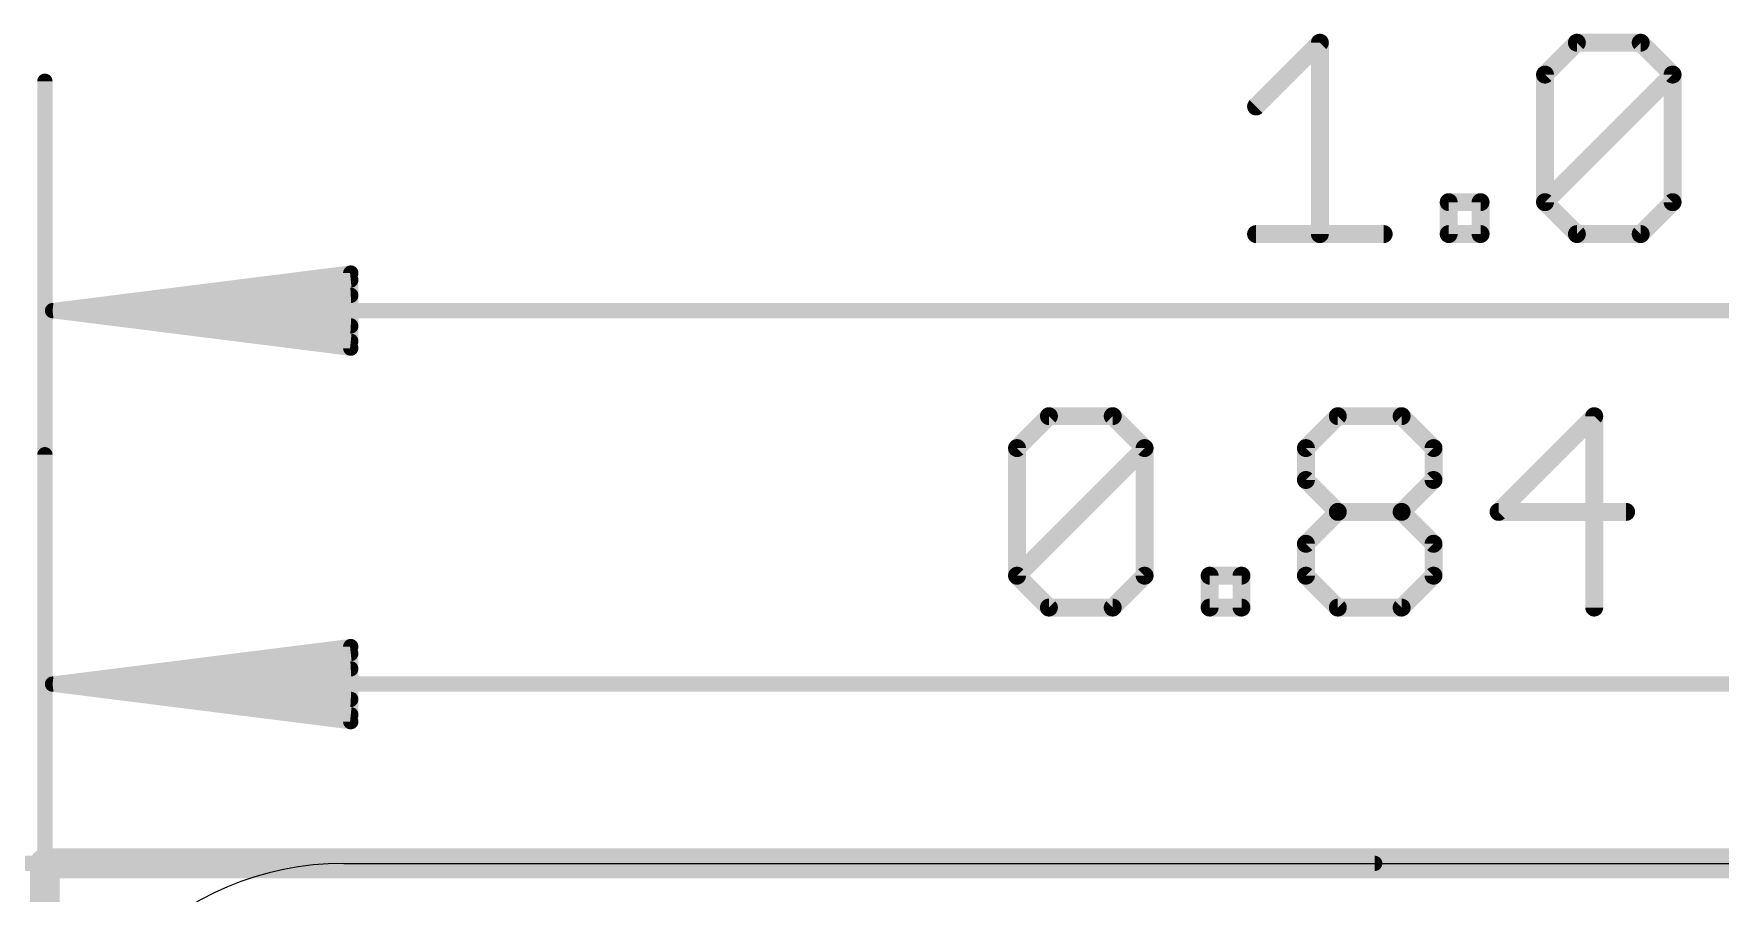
# Model space of a CAD drawing. Extents: x -7.1 to 25.8, y -5.3 to 36.3.
# Drawn here: x 0.16 to 14.49, y 28.96 to 36.26 of the extents above; entities that cross this region are included whole.
import ezdxf

# ---------------------------------------------------------------- set-up
doc = ezdxf.new("R2010")
doc.units = 0
for name, color, linetype in [('1', 12, 'CONTINUOUS'), ('16', 132, 'CONTINUOUS'), ('20', 53, 'CONTINUOUS'), ('47', 253, 'CONTINUOUS')]:
    doc.layers.add(name, color=color, linetype=linetype)

msp = doc.modelspace()

# ---------------------------------------------------------------- linework, layer by layer
at = {"layer": '1', "const_width": 0.254}
for points in [[(0.254, 0), (0.254, 29.21)], [(0.254, 29.21), (25.654, 29.21)]]:
    msp.add_lwpolyline(points, dxfattribs=at)
at = {"layer": '1', "const_width": 0.127}
for points in [[(0.3175, 29.21, 1), (0.1905, 29.21)], [(0.254, 29.2735, 1), (0.254, 29.1465)]]:
    msp.add_lwpolyline(points, format="xyb", dxfattribs=at)
at = {"layer": '16', "const_width": 0.254}
for points in [[(0.254, 0), (0.254, 29.21)], [(0.254, 29.21), (25.654, 29.21)]]:
    msp.add_lwpolyline(points, dxfattribs=at)
at = {"layer": '16', "const_width": 0.127}
for points in [[(0.3175, 29.21, 1), (0.1905, 29.21)], [(0.254, 29.2735, 1), (0.254, 29.1465)]]:
    msp.add_lwpolyline(points, format="xyb", dxfattribs=at)
at = {"layer": '20'}
msp.add_line((2.794, 29.21), (25.654, 29.21), dxfattribs=at)
msp.add_arc((2.794, 26.67), 2.54, 90, 180, dxfattribs=at)
at = {"layer": '47'}
for points, const_width in [([(10.5488, 35.6444), (11.0911, 36.1867)], 0.1524), ([(11.0911, 36.1867), (11.0911, 34.5597)], 0.1524), ([(13.0045, 35.9155), (13.2757, 36.1867)], 0.1524), ([(13.2757, 36.1867), (13.818, 36.1867)], 0.1524), ([(13.818, 36.1867), (14.0892, 35.9155)], 0.1524), ([(13.0045, 34.8309), (13.0045, 35.9155)], 0.1524), ([(13.0045, 34.8309), (14.0892, 35.9155)], 0.1524), ([(14.0892, 35.9155), (14.0892, 34.8309)], 0.1524), ([(0.254, 23.749), (0.254, 35.859)], 0.13), ([(12.186, 34.5597), (12.186, 34.8309)], 0.1524), ([(12.186, 34.8309), (12.4571, 34.8309)], 0.1524), ([(12.4571, 34.8309), (12.4571, 34.5597)], 0.1524), ([(13.2757, 34.5597), (13.0045, 34.8309)], 0.1524), ([(14.0892, 34.8309), (13.818, 34.5597)], 0.1524), ([(10.5488, 34.5597), (11.6335, 34.5597)], 0.1524), ([(12.4571, 34.5597), (12.186, 34.5597)], 0.1524), ([(13.818, 34.5597), (13.2757, 34.5597)], 0.1524), ([(0.319, 33.909), (2.854, 34.2282)], 0.13), ([(2.854, 34.2282), (2.854, 33.5898)], 0.13), ([(0.319, 33.909), (2.854, 34.169)], 0.13), ([(0.319, 33.909), (2.854, 34.039)], 0.13), ([(0.319, 33.909), (25.589, 33.909)], 0.13), ([(2.854, 33.5898), (0.319, 33.909)], 0.13), ([(2.854, 33.779), (0.319, 33.909)], 0.13), ([(2.854, 33.649), (0.319, 33.909)], 0.13), ([(8.5168, 32.7405), (8.788, 33.0117)], 0.1524), ([(8.788, 33.0117), (9.3303, 33.0117)], 0.1524), ([(9.3303, 33.0117), (9.6015, 32.7405)], 0.1524), ([(10.9725, 32.7405), (11.2437, 33.0117)], 0.1524), ([(11.2437, 33.0117), (11.786, 33.0117)], 0.1524), ([(11.786, 33.0117), (12.0572, 32.7405)], 0.1524), ([(13.4232, 33.0117), (12.6097, 32.1982)], 0.1524), ([(13.4232, 31.3847), (13.4232, 33.0117)], 0.1524), ([(0.254, 25.4), (0.254, 32.684)], 0.13), ([(8.5168, 31.6559), (8.5168, 32.7405)], 0.1524), ([(8.5168, 31.6559), (9.6015, 32.7405)], 0.1524), ([(9.6015, 32.7405), (9.6015, 31.6559)], 0.1524), ([(10.9725, 32.4694), (10.9725, 32.7405)], 0.1524), ([(12.0572, 32.7405), (12.0572, 32.4694)], 0.1524), ([(11.2437, 32.1982), (10.9725, 32.4694)], 0.1524), ([(12.0572, 32.4694), (11.786, 32.1982)], 0.1524), ([(10.9725, 31.927), (11.2437, 32.1982)], 0.1524), ([(11.2437, 32.1982), (11.786, 32.1982)], 0.1524), ([(11.786, 32.1982), (12.0572, 31.927)], 0.1524), ([(12.6097, 32.1982), (13.6944, 32.1982)], 0.1524), ([(10.9725, 31.6559), (10.9725, 31.927)], 0.1524), ([(12.0572, 31.927), (12.0572, 31.6559)], 0.1524), ([(8.788, 31.3847), (8.5168, 31.6559)], 0.1524), ([(9.6015, 31.6559), (9.3303, 31.3847)], 0.1524), ([(10.154, 31.3847), (10.154, 31.6559)], 0.1524), ([(10.154, 31.6559), (10.4251, 31.6559)], 0.1524), ([(10.4251, 31.6559), (10.4251, 31.3847)], 0.1524), ([(11.2437, 31.3847), (10.9725, 31.6559)], 0.1524), ([(12.0572, 31.6559), (11.786, 31.3847)], 0.1524), ([(9.3303, 31.3847), (8.788, 31.3847)], 0.1524), ([(10.4251, 31.3847), (10.154, 31.3847)], 0.1524), ([(11.786, 31.3847), (11.2437, 31.3847)], 0.1524), ([(0.319, 30.734), (2.854, 31.0532)], 0.13), ([(2.854, 31.0532), (2.854, 30.4148)], 0.13), ([(0.319, 30.734), (2.854, 30.994)], 0.13), ([(0.319, 30.734), (2.854, 30.864)], 0.13), ([(0.319, 30.734), (21.525, 30.734)], 0.13), ([(2.854, 30.4148), (0.319, 30.734)], 0.13), ([(2.854, 30.604), (0.319, 30.734)], 0.13), ([(2.854, 30.474), (0.319, 30.734)], 0.13), ([(11.557, 29.21), (-6.649, 29.21)], 0.13)]:
    msp.add_lwpolyline(points, dxfattribs=dict(at, const_width=const_width))
for points, const_width in [([(11.1292, 36.1867, 1), (11.053, 36.1867)], 0.0762), ([(11.1181, 36.1597, 1), (11.0642, 36.2136)], 0.0762), ([(13.2757, 36.2248, 1), (13.2757, 36.1486)], 0.0762), ([(13.3026, 36.1597, 1), (13.2488, 36.2136)], 0.0762), ([(13.845, 36.2136, 1), (13.7911, 36.1597)], 0.0762), ([(13.818, 36.1486, 1), (13.818, 36.2248)], 0.0762), ([(13.0426, 35.9155, 1), (12.9664, 35.9155)], 0.0762), ([(14.1273, 35.9155, 1), (14.0511, 35.9155)], 0.0762), ([(14.1161, 35.8886, 1), (14.0623, 35.9425)], 0.0762), ([(0.2865, 35.859, 1), (0.2215, 35.859)], 0.065), ([(12.9776, 35.9425, 1), (13.0315, 35.8886)], 0.0762), ([(14.0623, 35.8886, 1), (14.1161, 35.9425)], 0.0762), ([(10.5219, 35.6713, 1), (10.5758, 35.6174)], 0.0762), ([(12.2241, 34.8309, 1), (12.1479, 34.8309)], 0.0762), ([(12.186, 34.869, 1), (12.186, 34.7928)], 0.0762), ([(12.4952, 34.8309, 1), (12.419, 34.8309)], 0.0762), ([(12.4571, 34.7928, 1), (12.4571, 34.869)], 0.0762), ([(13.0315, 34.8578, 1), (12.9776, 34.8039)], 0.0762), ([(12.9776, 34.8578, 1), (13.0315, 34.8039)], 0.0762), ([(12.9664, 34.8309, 1), (13.0426, 34.8309)], 0.0762), ([(14.0511, 34.8309, 1), (14.1273, 34.8309)], 0.0762), ([(14.1161, 34.8039, 1), (14.0623, 34.8578)], 0.0762), ([(10.5488, 34.5978, 1), (10.5488, 34.5216)], 0.0762), ([(11.053, 34.5597, 1), (11.1292, 34.5597)], 0.0762), ([(11.6335, 34.5216, 1), (11.6335, 34.5978)], 0.0762), ([(12.186, 34.5978, 1), (12.186, 34.5216)], 0.0762), ([(12.1479, 34.5597, 1), (12.2241, 34.5597)], 0.0762), ([(12.419, 34.5597, 1), (12.4952, 34.5597)], 0.0762), ([(12.4571, 34.5216, 1), (12.4571, 34.5978)], 0.0762), ([(13.2757, 34.5978, 1), (13.2757, 34.5216)], 0.0762), ([(13.2488, 34.5328, 1), (13.3026, 34.5866)], 0.0762), ([(13.7911, 34.5866, 1), (13.845, 34.5328)], 0.0762), ([(13.818, 34.5216, 1), (13.818, 34.5978)], 0.0762), ([(2.8865, 34.2282, 1), (2.8215, 34.2282)], 0.065), ([(2.8581, 34.196, 1), (2.8499, 34.2605)], 0.065), ([(2.8573, 34.1367, 1), (2.8507, 34.2013)], 0.065), ([(2.8557, 34.0065, 1), (2.8523, 34.0715)], 0.065), ([(0.319, 33.9415, 1), (0.319, 33.8765)], 0.065), ([(0.3231, 33.9412, 1), (0.3149, 33.8768)], 0.065), ([(0.3173, 33.9415, 1), (0.3207, 33.8765)], 0.065), ([(0.3207, 33.9415, 1), (0.3173, 33.8765)], 0.065), ([(0.3223, 33.9413, 1), (0.3157, 33.8767)], 0.065), ([(0.3157, 33.9413, 1), (0.3223, 33.8767)], 0.065), ([(0.3149, 33.9412, 1), (0.3231, 33.8768)], 0.065), ([(2.8523, 33.7465, 1), (2.8557, 33.8115)], 0.065), ([(2.8507, 33.6167, 1), (2.8573, 33.6813)], 0.065), ([(2.8215, 33.5898, 1), (2.8865, 33.5898)], 0.065), ([(2.8499, 33.5575, 1), (2.8581, 33.622)], 0.065), ([(8.788, 33.0498, 1), (8.788, 32.9736)], 0.0762), ([(8.8149, 32.9847, 1), (8.761, 33.0386)], 0.0762), ([(9.3572, 33.0386, 1), (9.3034, 32.9847)], 0.0762), ([(9.3303, 32.9736, 1), (9.3303, 33.0498)], 0.0762), ([(11.2437, 33.0498, 1), (11.2437, 32.9736)], 0.0762), ([(11.2706, 32.9847, 1), (11.2168, 33.0386)], 0.0762), ([(11.813, 33.0386, 1), (11.7591, 32.9847)], 0.0762), ([(11.786, 32.9736, 1), (11.786, 33.0498)], 0.0762), ([(13.4613, 33.0117, 1), (13.3851, 33.0117)], 0.0762), ([(13.4501, 32.9847, 1), (13.3963, 33.0386)], 0.0762), ([(0.2865, 32.684, 1), (0.2215, 32.684)], 0.065), ([(8.5549, 32.7405, 1), (8.4787, 32.7405)], 0.0762), ([(8.4899, 32.7675, 1), (8.5438, 32.7136)], 0.0762), ([(9.6396, 32.7405, 1), (9.5634, 32.7405)], 0.0762), ([(9.6284, 32.7136, 1), (9.5745, 32.7675)], 0.0762), ([(9.5745, 32.7136, 1), (9.6284, 32.7675)], 0.0762), ([(11.0106, 32.7405, 1), (10.9344, 32.7405)], 0.0762), ([(10.9456, 32.7675, 1), (10.9995, 32.7136)], 0.0762), ([(12.0953, 32.7405, 1), (12.0191, 32.7405)], 0.0762), ([(12.0303, 32.7136, 1), (12.0841, 32.7675)], 0.0762), ([(10.9995, 32.4963, 1), (10.9456, 32.4424)], 0.0762), ([(12.0841, 32.4424, 1), (12.0303, 32.4963)], 0.0762), ([(10.9344, 32.4694, 1), (11.0106, 32.4694)], 0.0762), ([(12.0191, 32.4694, 1), (12.0953, 32.4694)], 0.0762), ([(11.2437, 32.2363, 1), (11.2437, 32.1601)], 0.0762), ([(11.2706, 32.1713, 1), (11.2168, 32.2251)], 0.0762), ([(11.2168, 32.1713, 1), (11.2706, 32.2251)], 0.0762), ([(11.813, 32.2251, 1), (11.7591, 32.1713)], 0.0762), ([(11.7591, 32.2251, 1), (11.813, 32.1713)], 0.0762), ([(11.786, 32.1601, 1), (11.786, 32.2363)], 0.0762), ([(12.6097, 32.2363, 1), (12.6097, 32.1601)], 0.0762), ([(12.5828, 32.2251, 1), (12.6366, 32.1713)], 0.0762), ([(13.6944, 32.1601, 1), (13.6944, 32.2363)], 0.0762), ([(11.0106, 31.927, 1), (10.9344, 31.927)], 0.0762), ([(10.9456, 31.954, 1), (10.9995, 31.9001)], 0.0762), ([(12.0953, 31.927, 1), (12.0191, 31.927)], 0.0762), ([(12.0303, 31.9001, 1), (12.0841, 31.954)], 0.0762), ([(8.5438, 31.6828, 1), (8.4899, 31.6289)], 0.0762), ([(8.4899, 31.6828, 1), (8.5438, 31.6289)], 0.0762), ([(8.4787, 31.6559, 1), (8.5549, 31.6559)], 0.0762), ([(9.5634, 31.6559, 1), (9.6396, 31.6559)], 0.0762), ([(9.6284, 31.6289, 1), (9.5745, 31.6828)], 0.0762), ([(10.1921, 31.6559, 1), (10.1159, 31.6559)], 0.0762), ([(10.154, 31.694, 1), (10.154, 31.6178)], 0.0762), ([(10.4632, 31.6559, 1), (10.387, 31.6559)], 0.0762), ([(10.4251, 31.6178, 1), (10.4251, 31.694)], 0.0762), ([(10.9995, 31.6828, 1), (10.9456, 31.6289)], 0.0762), ([(10.9344, 31.6559, 1), (11.0106, 31.6559)], 0.0762), ([(12.0191, 31.6559, 1), (12.0953, 31.6559)], 0.0762), ([(12.0841, 31.6289, 1), (12.0303, 31.6828)], 0.0762), ([(8.788, 31.4228, 1), (8.788, 31.3466)], 0.0762), ([(8.761, 31.3578, 1), (8.8149, 31.4116)], 0.0762), ([(9.3034, 31.4116, 1), (9.3572, 31.3578)], 0.0762), ([(9.3303, 31.3466, 1), (9.3303, 31.4228)], 0.0762), ([(10.154, 31.4228, 1), (10.154, 31.3466)], 0.0762), ([(10.1159, 31.3847, 1), (10.1921, 31.3847)], 0.0762), ([(10.387, 31.3847, 1), (10.4632, 31.3847)], 0.0762), ([(10.4251, 31.3466, 1), (10.4251, 31.4228)], 0.0762), ([(11.2437, 31.4228, 1), (11.2437, 31.3466)], 0.0762), ([(11.2168, 31.3578, 1), (11.2706, 31.4116)], 0.0762), ([(11.7591, 31.4116, 1), (11.813, 31.3578)], 0.0762), ([(11.786, 31.3466, 1), (11.786, 31.4228)], 0.0762), ([(13.3851, 31.3847, 1), (13.4613, 31.3847)], 0.0762), ([(2.8865, 31.0532, 1), (2.8215, 31.0532)], 0.065), ([(2.8581, 31.021, 1), (2.8499, 31.0855)], 0.065), ([(2.8573, 30.9617, 1), (2.8507, 31.0263)], 0.065), ([(2.8557, 30.8315, 1), (2.8523, 30.8965)], 0.065), ([(0.319, 30.7665, 1), (0.319, 30.7015)], 0.065), ([(0.3231, 30.7662, 1), (0.3149, 30.7018)], 0.065), ([(0.3173, 30.7665, 1), (0.3207, 30.7015)], 0.065), ([(0.3207, 30.7665, 1), (0.3173, 30.7015)], 0.065), ([(0.3223, 30.7663, 1), (0.3157, 30.7017)], 0.065), ([(0.3157, 30.7663, 1), (0.3223, 30.7017)], 0.065), ([(0.3149, 30.7662, 1), (0.3231, 30.7018)], 0.065), ([(2.8507, 30.4417, 1), (2.8573, 30.5063)], 0.065), ([(2.8523, 30.5715, 1), (2.8557, 30.6365)], 0.065), ([(2.8215, 30.4148, 1), (2.8865, 30.4148)], 0.065), ([(2.8499, 30.3825, 1), (2.8581, 30.447)], 0.065), ([(11.557, 29.1775, 1), (11.557, 29.2425)], 0.065)]:
    msp.add_lwpolyline(points, format="xyb", dxfattribs=dict(at, const_width=const_width))

doc.saveas('drawing.dxf')
